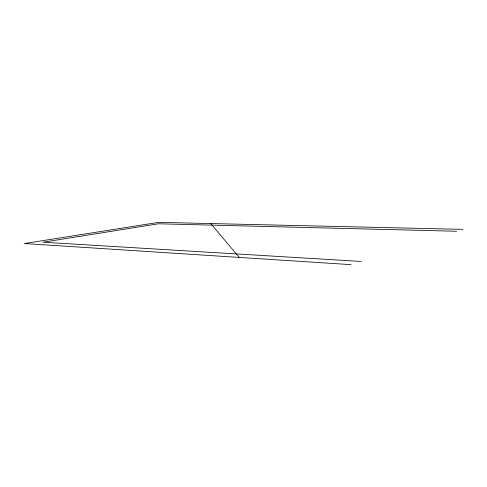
<?xml version="1.0" encoding="UTF-8"?>
<svg xmlns="http://www.w3.org/2000/svg" width="487" height="487" viewBox="0 0 487 487"><rect width="100%" height="100%" fill="white"/><g stroke="black" fill="none" stroke-linecap="round" stroke-linejoin="round"><path stroke-width="0.73" d="M462.65 229.353L158.683 222.358L24.35 243.543L350.987 264.642M456.636 231.252L158.354 223.789L42.99 242.228L361.092 261.452M210.701 223.551L239.257 257.422"/></g></svg>
